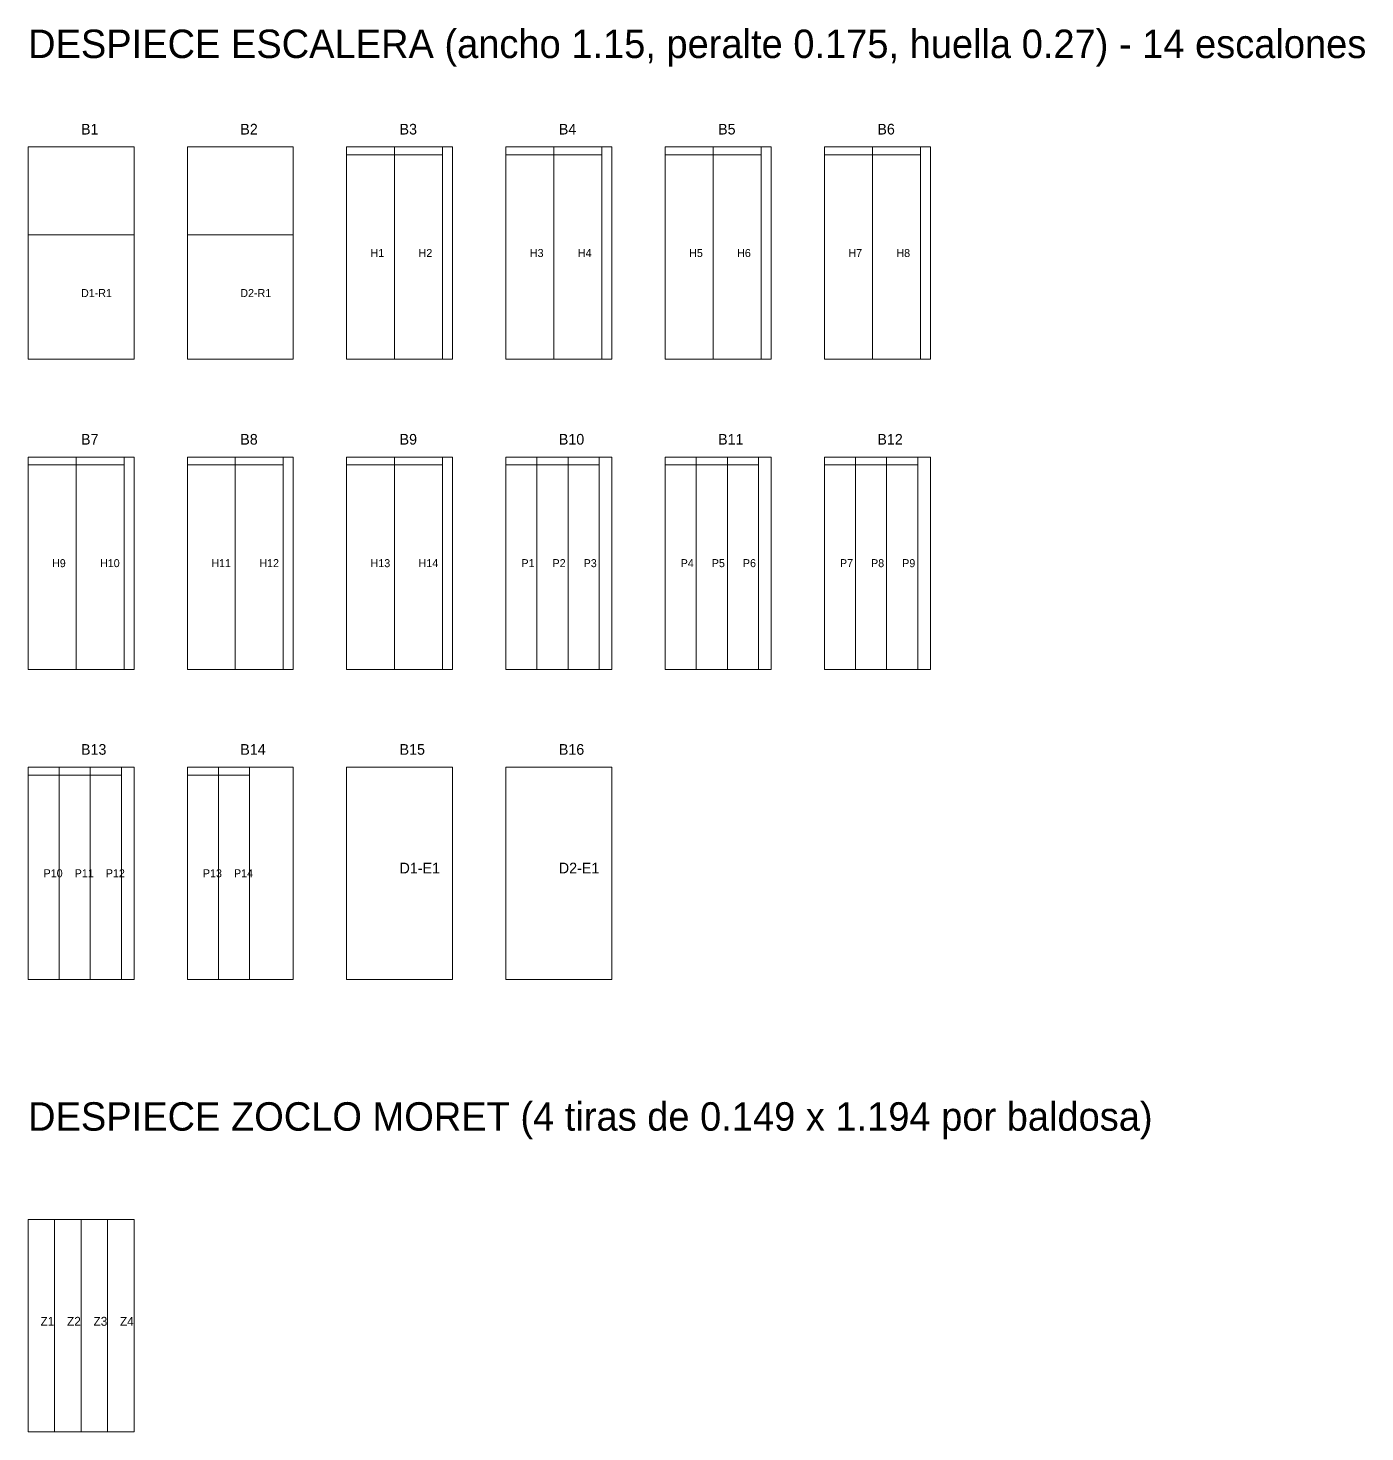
# Model space of a CAD drawing. Header units: metres. Extents: x 272.5 to 301.9, y -91.2 to -56.4.
# Drawn here: x 294.39 to 301.91, y -64.28 to -56.38 of the extents above; entities that cross this region are included whole.
import ezdxf

# ---------------------------------------------------------------- set-up
doc = ezdxf.new("R2010")
doc.units = ezdxf.units.M
for name, color, linetype, lineweight, plot in [('CORTE-RECORTE', 3, 'Continuous', 0, False), ('CORTE-SOBRANTE', 2, 'Continuous', 0, False), ('CORTE-TEXTO', 5, 'Continuous', 0, False), ('CORTE-TILE', 7, 'Continuous', 0, False)]:
    doc.layers.add(name, color=color, linetype=linetype, lineweight=lineweight, plot=plot)

msp = doc.modelspace()

# ---------------------------------------------------------------- linework, layer by layer
at = {"layer": 'CORTE-RECORTE'}
for points in [[(296.1839, -58.2463), (296.4539, -58.2463), (296.4539, -57.0963), (296.1839, -57.0963)], [(296.4539, -58.2463), (296.7239, -58.2463), (296.7239, -57.0963), (296.4539, -57.0963)], [(297.0799, -58.2463), (297.3499, -58.2463), (297.3499, -57.0963), (297.0799, -57.0963)], [(297.3499, -58.2463), (297.6199, -58.2463), (297.6199, -57.0963), (297.3499, -57.0963)], [(297.9759, -58.2463), (298.2459, -58.2463), (298.2459, -57.0963), (297.9759, -57.0963)], [(298.2459, -58.2463), (298.5159, -58.2463), (298.5159, -57.0963), (298.2459, -57.0963)], [(298.8719, -58.2463), (299.1419, -58.2463), (299.1419, -57.0963), (298.8719, -57.0963)], [(299.1419, -58.2463), (299.4119, -58.2463), (299.4119, -57.0963), (299.1419, -57.0963)], [(294.3919, -58.2463), (294.9879, -58.2463), (294.9879, -57.5463), (294.3919, -57.5463)], [(295.2879, -58.2463), (295.8839, -58.2463), (295.8839, -57.5463), (295.2879, -57.5463)], [(294.3919, -59.9903), (294.6619, -59.9903), (294.6619, -58.8403), (294.3919, -58.8403)], [(294.6619, -59.9903), (294.9319, -59.9903), (294.9319, -58.8403), (294.6619, -58.8403)], [(295.2879, -59.9903), (295.5579, -59.9903), (295.5579, -58.8403), (295.2879, -58.8403)], [(295.5579, -59.9903), (295.8279, -59.9903), (295.8279, -58.8403), (295.5579, -58.8403)], [(296.1839, -59.9903), (296.4539, -59.9903), (296.4539, -58.8403), (296.1839, -58.8403)], [(296.4539, -59.9903), (296.7239, -59.9903), (296.7239, -58.8403), (296.4539, -58.8403)], [(297.0799, -59.9903), (297.2549, -59.9903), (297.2549, -58.8403), (297.0799, -58.8403)], [(297.2549, -59.9903), (297.4299, -59.9903), (297.4299, -58.8403), (297.2549, -58.8403)], [(297.4299, -59.9903), (297.6049, -59.9903), (297.6049, -58.8403), (297.4299, -58.8403)], [(297.9759, -59.9903), (298.1509, -59.9903), (298.1509, -58.8403), (297.9759, -58.8403)], [(298.1509, -59.9903), (298.3259, -59.9903), (298.3259, -58.8403), (298.1509, -58.8403)], [(298.3259, -59.9903), (298.5009, -59.9903), (298.5009, -58.8403), (298.3259, -58.8403)], [(298.8719, -59.9903), (299.0469, -59.9903), (299.0469, -58.8403), (298.8719, -58.8403)], [(299.0469, -59.9903), (299.2219, -59.9903), (299.2219, -58.8403), (299.0469, -58.8403)], [(299.2219, -59.9903), (299.3969, -59.9903), (299.3969, -58.8403), (299.2219, -58.8403)], [(294.3919, -61.7343), (294.5669, -61.7343), (294.5669, -60.5843), (294.3919, -60.5843)], [(294.5669, -61.7343), (294.7419, -61.7343), (294.7419, -60.5843), (294.5669, -60.5843)], [(294.7419, -61.7343), (294.9169, -61.7343), (294.9169, -60.5843), (294.7419, -60.5843)], [(295.2879, -61.7343), (295.4629, -61.7343), (295.4629, -60.5843), (295.2879, -60.5843)], [(295.4629, -61.7343), (295.6379, -61.7343), (295.6379, -60.5843), (295.4629, -60.5843)], [(294.3919, -64.2783), (294.5409, -64.2783), (294.5409, -63.0843), (294.3919, -63.0843)], [(294.5409, -64.2783), (294.6899, -64.2783), (294.6899, -63.0843), (294.5409, -63.0843)], [(294.6899, -64.2783), (294.8389, -64.2783), (294.8389, -63.0843), (294.6899, -63.0843)], [(294.8389, -64.2783), (294.9879, -64.2783), (294.9879, -63.0843), (294.8389, -63.0843)]]:
    msp.add_lwpolyline(points, close=True, dxfattribs=at)
at = {"layer": 'CORTE-SOBRANTE'}
for points in [[(294.3919, -57.5463), (294.9879, -57.5463), (294.9879, -57.0523), (294.3919, -57.0523)], [(295.2879, -57.5463), (295.8839, -57.5463), (295.8839, -57.0523), (295.2879, -57.0523)], [(296.1839, -57.0963), (296.4539, -57.0963), (296.4539, -57.0523), (296.1839, -57.0523)], [(296.4539, -57.0963), (296.7239, -57.0963), (296.7239, -57.0523), (296.4539, -57.0523)], [(296.7239, -58.2463), (296.7799, -58.2463), (296.7799, -57.0523), (296.7239, -57.0523)], [(297.0799, -57.0963), (297.3499, -57.0963), (297.3499, -57.0523), (297.0799, -57.0523)], [(297.3499, -57.0963), (297.6199, -57.0963), (297.6199, -57.0523), (297.3499, -57.0523)], [(297.6199, -58.2463), (297.6759, -58.2463), (297.6759, -57.0523), (297.6199, -57.0523)], [(297.9759, -57.0963), (298.2459, -57.0963), (298.2459, -57.0523), (297.9759, -57.0523)], [(298.2459, -57.0963), (298.5159, -57.0963), (298.5159, -57.0523), (298.2459, -57.0523)], [(298.5159, -58.2463), (298.5719, -58.2463), (298.5719, -57.0523), (298.5159, -57.0523)], [(298.8719, -57.0963), (299.1419, -57.0963), (299.1419, -57.0523), (298.8719, -57.0523)], [(299.1419, -57.0963), (299.4119, -57.0963), (299.4119, -57.0523), (299.1419, -57.0523)], [(299.4119, -58.2463), (299.4679, -58.2463), (299.4679, -57.0523), (299.4119, -57.0523)], [(294.3919, -58.8403), (294.6619, -58.8403), (294.6619, -58.7963), (294.3919, -58.7963)], [(294.6619, -58.8403), (294.9319, -58.8403), (294.9319, -58.7963), (294.6619, -58.7963)], [(294.9319, -59.9903), (294.9879, -59.9903), (294.9879, -58.7963), (294.9319, -58.7963)], [(295.2879, -58.8403), (295.5579, -58.8403), (295.5579, -58.7963), (295.2879, -58.7963)], [(295.5579, -58.8403), (295.8279, -58.8403), (295.8279, -58.7963), (295.5579, -58.7963)], [(295.8279, -59.9903), (295.8839, -59.9903), (295.8839, -58.7963), (295.8279, -58.7963)], [(296.1839, -58.8403), (296.4539, -58.8403), (296.4539, -58.7963), (296.1839, -58.7963)], [(296.4539, -58.8403), (296.7239, -58.8403), (296.7239, -58.7963), (296.4539, -58.7963)], [(296.7239, -59.9903), (296.7799, -59.9903), (296.7799, -58.7963), (296.7239, -58.7963)], [(297.0799, -58.8403), (297.2549, -58.8403), (297.2549, -58.7963), (297.0799, -58.7963)], [(297.2549, -58.8403), (297.4299, -58.8403), (297.4299, -58.7963), (297.2549, -58.7963)], [(297.4299, -58.8403), (297.6049, -58.8403), (297.6049, -58.7963), (297.4299, -58.7963)], [(297.6049, -59.9903), (297.6759, -59.9903), (297.6759, -58.7963), (297.6049, -58.7963)], [(297.9759, -58.8403), (298.1509, -58.8403), (298.1509, -58.7963), (297.9759, -58.7963)], [(298.1509, -58.8403), (298.3259, -58.8403), (298.3259, -58.7963), (298.1509, -58.7963)], [(298.3259, -58.8403), (298.5009, -58.8403), (298.5009, -58.7963), (298.3259, -58.7963)], [(298.5009, -59.9903), (298.5719, -59.9903), (298.5719, -58.7963), (298.5009, -58.7963)], [(298.8719, -58.8403), (299.0469, -58.8403), (299.0469, -58.7963), (298.8719, -58.7963)], [(299.0469, -58.8403), (299.2219, -58.8403), (299.2219, -58.7963), (299.0469, -58.7963)], [(299.2219, -58.8403), (299.3969, -58.8403), (299.3969, -58.7963), (299.2219, -58.7963)], [(299.3969, -59.9903), (299.4679, -59.9903), (299.4679, -58.7963), (299.3969, -58.7963)], [(294.3919, -60.5843), (294.5669, -60.5843), (294.5669, -60.5403), (294.3919, -60.5403)], [(294.5669, -60.5843), (294.7419, -60.5843), (294.7419, -60.5403), (294.5669, -60.5403)], [(294.7419, -60.5843), (294.9169, -60.5843), (294.9169, -60.5403), (294.7419, -60.5403)], [(294.9169, -61.7343), (294.9879, -61.7343), (294.9879, -60.5403), (294.9169, -60.5403)], [(295.2879, -60.5843), (295.4629, -60.5843), (295.4629, -60.5403), (295.2879, -60.5403)], [(295.4629, -60.5843), (295.6379, -60.5843), (295.6379, -60.5403), (295.4629, -60.5403)], [(295.6379, -61.7343), (295.8839, -61.7343), (295.8839, -60.5403), (295.6379, -60.5403)]]:
    msp.add_lwpolyline(points, close=True, dxfattribs=at)
at = {"layer": 'CORTE-TILE'}
for points in [[(294.3919, -58.2463), (294.9879, -58.2463), (294.9879, -57.0523), (294.3919, -57.0523)], [(295.2879, -58.2463), (295.8839, -58.2463), (295.8839, -57.0523), (295.2879, -57.0523)], [(296.1839, -58.2463), (296.7799, -58.2463), (296.7799, -57.0523), (296.1839, -57.0523)], [(297.0799, -58.2463), (297.6759, -58.2463), (297.6759, -57.0523), (297.0799, -57.0523)], [(297.9759, -58.2463), (298.5719, -58.2463), (298.5719, -57.0523), (297.9759, -57.0523)], [(298.8719, -58.2463), (299.4679, -58.2463), (299.4679, -57.0523), (298.8719, -57.0523)], [(294.3919, -59.9903), (294.9879, -59.9903), (294.9879, -58.7963), (294.3919, -58.7963)], [(295.2879, -59.9903), (295.8839, -59.9903), (295.8839, -58.7963), (295.2879, -58.7963)], [(296.1839, -59.9903), (296.7799, -59.9903), (296.7799, -58.7963), (296.1839, -58.7963)], [(297.0799, -59.9903), (297.6759, -59.9903), (297.6759, -58.7963), (297.0799, -58.7963)], [(297.9759, -59.9903), (298.5719, -59.9903), (298.5719, -58.7963), (297.9759, -58.7963)], [(298.8719, -59.9903), (299.4679, -59.9903), (299.4679, -58.7963), (298.8719, -58.7963)], [(294.3919, -61.7343), (294.9879, -61.7343), (294.9879, -60.5403), (294.3919, -60.5403)], [(295.2879, -61.7343), (295.8839, -61.7343), (295.8839, -60.5403), (295.2879, -60.5403)], [(296.1839, -61.7343), (296.7799, -61.7343), (296.7799, -60.5403), (296.1839, -60.5403)], [(297.0799, -61.7343), (297.6759, -61.7343), (297.6759, -60.5403), (297.0799, -60.5403)], [(294.3919, -64.2783), (294.9879, -64.2783), (294.9879, -63.0843), (294.3919, -63.0843)]]:
    msp.add_lwpolyline(points, close=True, dxfattribs=at)

# ---------------------------------------------------------------- texts
at = {"layer": 'CORTE-TEXTO'}
for s, height, p in [('DESPIECE ESCALERA (ancho 1.15, peralte 0.175, huella 0.27) - 14 escalones', 0.16, (294.3919, -56.5523)), ('B1', 0.06, (294.6899, -56.9823)), ('B2', 0.06, (295.5859, -56.9823)), ('B3', 0.06, (296.4819, -56.9823)), ('B4', 0.06, (297.3779, -56.9823)), ('B5', 0.06, (298.2739, -56.9823)), ('B6', 0.06, (299.1699, -56.9823)), ('H1', 0.045, (296.3189, -57.6713)), ('H2', 0.045, (296.5889, -57.6713)), ('H3', 0.045, (297.2149, -57.6713)), ('H4', 0.045, (297.4849, -57.6713)), ('H5', 0.045, (298.1109, -57.6713)), ('H6', 0.045, (298.3809, -57.6713)), ('H7', 0.045, (299.0069, -57.6713)), ('H8', 0.045, (299.2769, -57.6713)), ('D1-R1', 0.045, (294.6899, -57.8963)), ('D2-R1', 0.045, (295.5859, -57.8963)), ('B7', 0.06, (294.6899, -58.7263)), ('B8', 0.06, (295.5859, -58.7263)), ('B9', 0.06, (296.4819, -58.7263)), ('B10', 0.06, (297.3779, -58.7263)), ('B11', 0.06, (298.2739, -58.7263)), ('B12', 0.06, (299.1699, -58.7263)), ('H9', 0.045, (294.5269, -59.4153)), ('H10', 0.045, (294.7969, -59.4153)), ('H11', 0.045, (295.4229, -59.4153)), ('H12', 0.045, (295.6929, -59.4153)), ('H13', 0.045, (296.3189, -59.4153)), ('H14', 0.045, (296.5889, -59.4153)), ('P1', 0.045, (297.1674, -59.4153)), ('P2', 0.045, (297.3424, -59.4153)), ('P3', 0.045, (297.5174, -59.4153)), ('P4', 0.045, (298.0634, -59.4153)), ('P5', 0.045, (298.2384, -59.4153)), ('P6', 0.045, (298.4134, -59.4153)), ('P7', 0.045, (298.9594, -59.4153)), ('P8', 0.045, (299.1344, -59.4153)), ('P9', 0.045, (299.3094, -59.4153)), ('B13', 0.06, (294.6899, -60.4703)), ('B14', 0.06, (295.5859, -60.4703)), ('B15', 0.06, (296.4819, -60.4703)), ('B16', 0.06, (297.3779, -60.4703)), ('D1-E1', 0.06, (296.4819, -61.1373)), ('D2-E1', 0.06, (297.3779, -61.1373)), ('P10', 0.045, (294.4794, -61.1593)), ('P11', 0.045, (294.6544, -61.1593)), ('P12', 0.045, (294.8294, -61.1593)), ('P13', 0.045, (295.3754, -61.1593)), ('P14', 0.045, (295.5504, -61.1593)), ('DESPIECE ZOCLO MORET (4 tiras de 0.149 x 1.194 por baldosa)', 0.16, (294.3919, -62.5843)), ('Z1', 0.05, (294.4619, -63.6813)), ('Z2', 0.05, (294.6109, -63.6813)), ('Z3', 0.05, (294.7599, -63.6813)), ('Z4', 0.05, (294.9089, -63.6813))]:
    msp.add_text(s, height=height, dxfattribs=at).set_placement(p)

doc.saveas('drawing.dxf')
